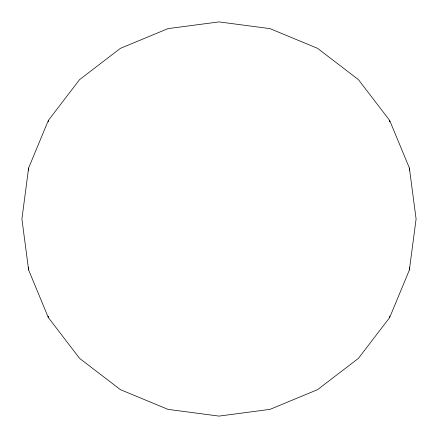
<?xml version="1.0" encoding="UTF-8"?>
<svg xmlns="http://www.w3.org/2000/svg" width="438" height="438" viewBox="0 0 438 438"><rect width="100%" height="100%" fill="white"/><g stroke="black" fill="none" stroke-linecap="round" stroke-linejoin="round"><path stroke-width="0.66" d="M28.623 168.011L21.9 219L28.623 269.989L48.333 317.55L79.606 358.394L120.45 389.667L168.011 409.377L219 416.1L269.989 409.377L317.55 389.667L358.394 358.394L389.667 317.55L409.377 269.989L416.1 219L409.377 168.011L389.667 120.45L358.394 79.606L317.55 48.333L269.989 28.623L219 21.9L168.011 28.623L120.45 48.333L79.606 79.606L48.333 120.45L28.623 168.011L28.623 170.732M389.847 121.802L389.667 120.45L389.667 121.819M48.153 316.198L48.333 317.55L48.333 316.181M409.377 168.011L409.377 170.732M409.377 267.268L409.377 269.989M389.667 316.181L389.667 317.55M48.333 120.45L48.333 121.819M28.623 267.268L28.623 269.989"/></g></svg>
